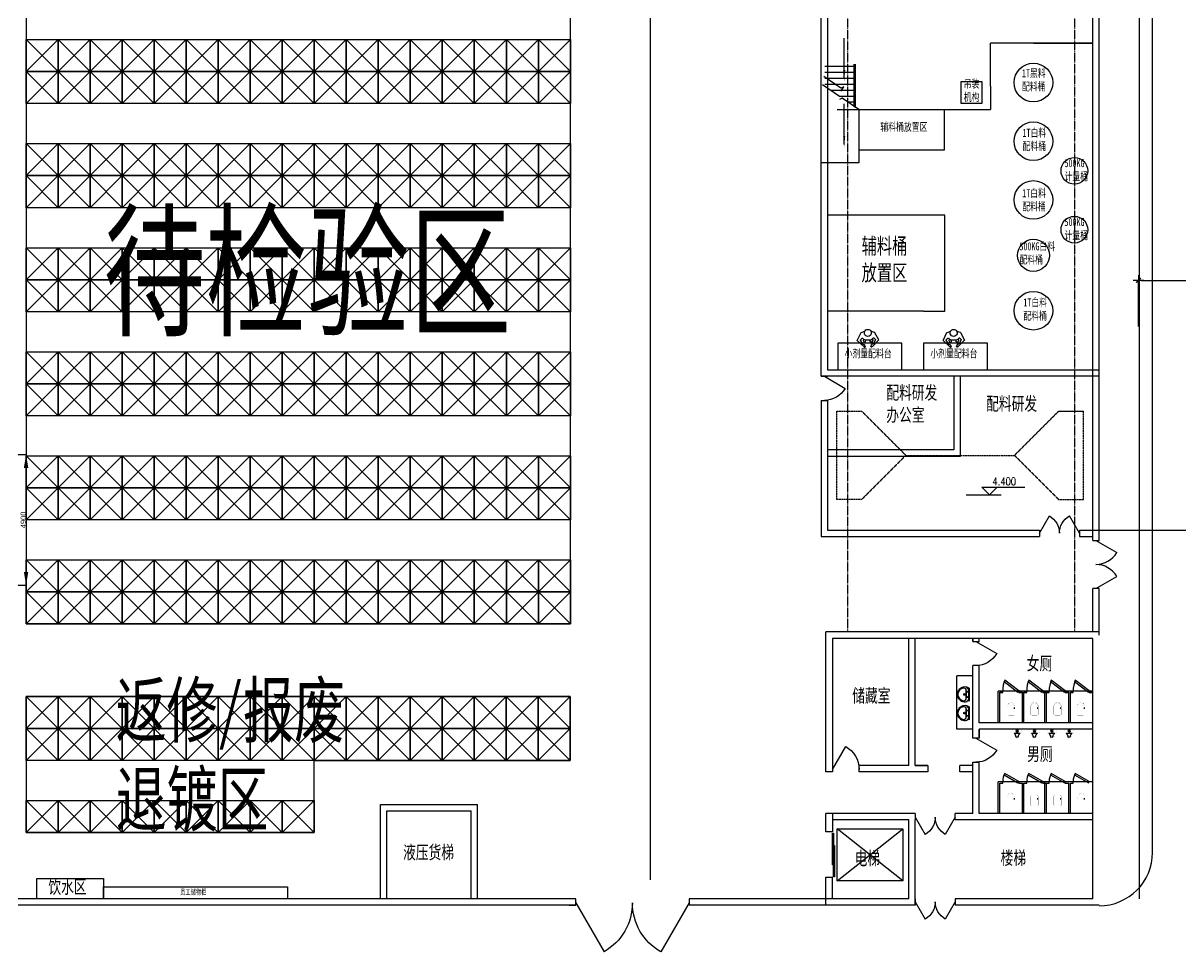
# Model space of a CAD drawing. Header units: millimetres. Extents: x 958 to 636282, y 2095 to 161571.
# Drawn here: x 500509 to 543900, y 85588 to 120389 of the extents above; entities that cross this region are included whole.
import ezdxf
from ezdxf.enums import TextEntityAlignment as Align

# ---------------------------------------------------------------- set-up
doc = ezdxf.new("R2010")
doc.units = ezdxf.units.MM
doc.linetypes.add('ACAD_ISO04W100', pattern=[30.5, 24, -3, 0.5, -3])
doc.linetypes.add('DASH', pattern=[0.35, 0.25, -0.1])
for name, color, linetype in [('9', 105, 'ACAD_ISO04W100'), ('dl', 3, 'Continuous'), ('dote', 1, 'Continuous'), ('PUB_DIM', 3, 'Continuous'), ('STAIR', 6, 'Continuous'), ('wall', 2, 'Continuous'), ('WINDOW', 4, 'Continuous'), ('WINDOW_TEXT', 7, 'Continuous'), ('区域', 4, 'Continuous'), ('吊车', 3, 'DASH'), ('洁具', 73, 'Continuous'), ('窗子', 123, 'Continuous')]:
    doc.layers.add(name, color=color, linetype=linetype)
doc.styles.add('1', font='', dxfattribs={"width": 0.7})
doc.styles.add('dim_font', font='SIMPLEX.shx', dxfattribs={"width": 0.8})
doc.styles.add('SIMPLEX', font='SIMPLEX.SHX')
doc.styles.get("Standard").update_dxf_attribs({"font": 'arial.ttf'})
doc.styles.add('坐标标注', font='times.ttf', dxfattribs={"width": 0.75})
doc.styles.get('1').set_extended_font_data('FangSong_GB2312')
doc.dimstyles.new('4.0', dxfattribs={"dimtxt": 200, "dimasz": 500, "dimexe": 1.2, "dimexo": 0.5, "dimgap": 1.5, "dimtad": 1, "dimdec": 0, "dimdsep": 46, "dimtxsty": 'Standard', "dimcen": 2.5, "dimclrd": 3, "dimclre": 2, "dimclrt": 2, "dimadec": 0, "dimazin": 2, "dimtfac": 1, "dimtdec": 0, "dimtmove": 0, "dimatfit": 3, "dimfxl": 1, "dimtolj": 1, "dimtzin": 0, "dimarcsym": 0})
doc.dimstyles.new('FAST', dxfattribs={"dimtxt": 600, "dimasz": 500, "dimexe": 1.25, "dimexo": 1, "dimgap": 1, "dimtad": 1, "dimtoh": 1, "dimdec": 1, "dimzin": 1, "dimdsep": 46, "dimtxsty": '坐标标注', "dimblk": '尺寸起止点', "dimcen": 2.5, "dimadec": 0, "dimazin": 0, "dimtfac": 1, "dimtdec": 1, "dimtmove": 2, "dimatfit": 3, "dimfxl": 1, "dimarcsym": 0})

# ---------------------------------------------------------------- blocks, each defined once
blk = doc.blocks.new('_liftd')
for points in [[(-0.548, -0.602), (-0.548, -0.774), (0.241, -0.774), (0.241, -0.602), (-0.548, -0.602)], [(-0.241, -0.784), (-0.241, -0.955), (0.548, -0.955), (0.548, -0.784), (-0.241, -0.784)]]:
    blk.add_lwpolyline(points)
blk = doc.blocks.new('A$C089B79D4')
at = {"layer": '洁具'}
blk.add_line((214, 69), (214, 295), dxfattribs=at)
at = {"layer": '洁具', "const_width": 1.5}
for points in [[(149, 56), (148, 58), (140, 65), (132, 72), (124, 78), (117, 84), (109, 88), (102, 92), (94, 96), (87, 100), (80, 103), (73, 106), (66, 109), (59, 111), (52, 114), (46, 117), (41, 120), (36, 124), (31, 127), (27, 131), (23, 135), (19, 139), (16, 143), (13, 147), (10, 152), (8, 156), (6, 161), (4, 165), (3, 170), (2, 175), (1, 180), (1, 186), (1, 186)], [(142, 306), (141, 304), (133, 296), (126, 289), (119, 282), (111, 277), (104, 272), (97, 267), (90, 263), (83, 259), (75, 255), (68, 252), (62, 249), (55, 246), (49, 242), (43, 239), (38, 236), (33, 232), (28, 228), (24, 224), (20, 220), (17, 216), (14, 212), (11, 207), (9, 203), (7, 198), (5, 193), (3, 188), (3, 185)], [(149, 314), (140, 303)], [(146, 313), (159, 323), (170, 331), (180, 337), (189, 342), (198, 345), (205, 348), (212, 350), (218, 351), (224, 352), (230, 353), (236, 354), (241, 355), (247, 355), (253, 356), (259, 356), (265, 357), (272, 357), (279, 357), (287, 357), (297, 356), (307, 356), (320, 354), (334, 353), (351, 351)], [(156, 48), (147, 59)], [(153, 49), (167, 40), (178, 32), (189, 27), (198, 23), (207, 20), (214, 18), (221, 16), (228, 15), (234, 15), (240, 14), (245, 13), (251, 13), (257, 13), (263, 12), (268, 12), (275, 12), (281, 13), (289, 13), (297, 13), (306, 14), (317, 16), (329, 18), (343, 20), (351, 22)], [(346, 352), (352, 351)], [(361, 1), (361, 371), (351, 371), (351, 351)], [(361, 1), (351, 1), (351, 21)]]:
    blk.add_lwpolyline(points, dxfattribs=at)
at = {"layer": '洁具'}
for radius in [47.3, 34.6, 22.1]:
    blk.add_circle((299, 182), radius, dxfattribs=at)
for centre, radius, start, end in [((85, 176), 40.9, 98.0602, 266.3435), ((-5, 517), 312, 285.6087, 314.7132), ((-2, -201), 346, 51.2999, 75.9384)]:
    blk.add_arc(centre, radius, start, end, dxfattribs=at)
at = {"layer": '洁具', "oblique": -180, "text_generation_flag": 4, "width": 0.8, "flags": 9}
for tag in ['YSIZE', 'XSIZE']:
    blk.add_attdef(tag, (361, 186), '', height=0.5, rotation=90, dxfattribs=at)
blk = doc.blocks.new('A$C51AF1C80')
at = {"layer": '洁具'}
blk.add_line((307, 256, -1440), (267, 256, -1440), dxfattribs=at)
at = {"layer": '洁具', "const_width": 1.5, "elevation": -1440}
for points in [[(60, 276, 0.462192), (2, 226, 0.462192)], [(2, 51, 0.462192), (60, 1, 0.462192)], [(52, 256, 0.414214), (22, 226, 0.414214)], [(22, 51, 0.414214), (52, 21, 0.414214)], [(317, 246, 0.414214), (307, 256, 0.414214)], [(307, 21, 0.414214), (317, 31, 0.414214)], [(367, 21, 0.97895), (367, 256, 0.97895)], [(368, 1, 0.97895), (368, 277, 0.97895)]]:
    blk.add_lwpolyline(points, format="xyb", dxfattribs=at)
for points in [[(2, 51), (2, 226)], [(22, 226), (22, 51)], [(267, 256), (52, 256)], [(52, 21), (269, 21)], [(383, 276), (60, 276)], [(368, 1), (60, 1)], [(342, 256), (267, 256)], [(342, 21), (267, 21)], [(317, 256), (367, 256)], [(317, 31), (317, 246)], [(317, 21), (367, 21)]]:
    blk.add_lwpolyline(points, dxfattribs=at)
at = {"layer": '洁具', "width": 0.8, "flags": 9}
for tag in ['YSIZE', 'XSIZE']:
    blk.add_attdef(tag, (2, 139, -1440), '', height=0.5, rotation=180, dxfattribs=at)
blk = doc.blocks.new('M_E6')
for p, q in [((240, 0), (-240, 0)), ((-237, 0), (239, 0)), ((240, 0), (270, -79)), ((-213, -36), (-271, -91)), ((-240, 0), (-270, -79)), ((-179, -23), (181, -23)), ((141, -105), (-141, -105)), ((-141, -105), (141, -105)), ((217, -37), (274, -95))]:
    blk.add_line(p, q)
for centre, radius in [((-99, -65), 16.3), ((2, -172), 31.6), ((2, -172), 23), ((101, -65), 16.3)]:
    blk.add_circle(centre, radius)
for centre, radius, start, end in [((28, -152), 307, 166.1751, 244.7296), ((-141, -205), 100, 90, 190.5602), ((0, -179), 243, 190.5602, 349.4398), ((-179, -73), 50, 90, 133.181), ((0, -201), 250, 245.8071, 296.4628), ((-28, -152), 307, 297.0639, 13.8249), ((141, -205), 100, 349.4398, 90), ((181, -73), 50, 44.5607, 90), ((28, -152), 307, 266.589, 266.5936)]:
    blk.add_arc(centre, radius, start, end)
at = {"width": 0.8, "flags": 9}
for tag in ['XSIZE', 'YSIZE']:
    blk.add_attdef(tag, (0, 0), '', height=0.5, dxfattribs=at)
blk = doc.blocks.new('A$C233E54F0')
at = {"layer": '窗子', "rotation": 270}
blk.add_blockref('M_E6', (459, 274), dxfattribs=at)
blk = doc.blocks.new('_dblk')
blk.add_line((-0.5, 0), (0, -0.866))
blk.add_arc((-0.5, 0), 1, 300, 0)
at = {"layer": 'WINDOW_TEXT', "style": 'SIMPLEX', "flags": 9}
blk.add_attdef('A', text='', height=1, dxfattribs=at).set_placement((0, 1.5), align=Align.MIDDLE)
blk = doc.blocks.new('_dblk1')
for p, q in [((-0.5, 0), (-0.25, -0.433)), ((0.5, 0), (0.25, -0.433))]:
    blk.add_line(p, q)
for centre, start, end in [((-0.5, 0), 300, 0), ((0.5, 0), 180, 240)]:
    blk.add_arc(centre, 0.5, start, end)
at = {"layer": 'WINDOW_TEXT', "style": 'SIMPLEX', "flags": 9}
blk.add_attdef('A', text='', height=1, dxfattribs=at).set_placement((0, 1.5), align=Align.MIDDLE)
blk = doc.blocks.new('M_A0GGR')
for p, q in [((-0.5, 0), (-0.25, -0.433)), ((0.5, 0), (0.25, -0.433))]:
    blk.add_line(p, q)
for centre, start, end in [((-0.5, 0), 300, 0), ((0.5, 0), 180, 240)]:
    blk.add_arc(centre, 0.5, start, end)
blk = doc.blocks.new('尺寸起止点')
for p, q in [((-2, 0), (2, 0)), ((0, -2), (0, 2))]:
    blk.add_line(p, q)
blk.add_lwpolyline([(-0.88, -0.88, 0.5, 0.5, 0), (0.88, 0.88, 0, 0, 0)], format="xyseb")
blk = doc.blocks.new('*D91')
at = {"color": 0, "lineweight": -2, "transparency": 16777216}
for p, q in [((542312, 109018), (542312, 110750)), ((552312, 109018), (552312, 110750))]:
    blk.add_line(p, q, dxfattribs=at)
at = {"color": 0, "linetype": 'DASH', "lineweight": -2, "transparency": 16777216}
blk.add_line((542412, 110749), (552212, 110749), dxfattribs=at)
at = {"layer": 'Defpoints', "color": 0, "transparency": 16777216}
for p in [(552312, 110749), (542312, 109017), (552312, 109017)]:
    blk.add_point(p, dxfattribs=at)
at = {"color": 0, "lineweight": -2, "transparency": 16777216, "xscale": 100, "yscale": 100, "zscale": 100, "rotation": 180}
blk.add_blockref('尺寸起止点', (542312, 110749), dxfattribs=at)
at = {"color": 0, "lineweight": -2, "transparency": 16777216, "xscale": 100, "yscale": 100, "zscale": 100}
blk.add_blockref('尺寸起止点', (552312, 110749), dxfattribs=at)
at = {"color": 0, "transparency": 16777216, "insert": (547312, 111466), "char_height": 500, "attachment_point": 5, "style": '坐标标注'}
blk.add_mtext('10000', dxfattribs=at)
blk = doc.blocks.new('_ARROW')
blk.add_solid([(0, 0), (-1, 0.1), (-1, -0.1)])
blk = doc.blocks.new('A$C35020EBF')
at = {"color": 4, "linetype": 'ByBlock'}
for p, q in [((11, 913), (6, 870)), ((433, 1338), (16, 925)), ((31, 850), (140, 881)), ((153, 895), (178, 982)), ((188, 993), (449, 1142)), ((412, 976), (300, 923)), ((300, 923), (327, 819)), ((327, 819), (457, 804)), ((506, 955), (412, 976)), ((458, 869), (455, 672)), ((893, 1106), (456, 1341)), ((473, 1138), (570, 1030)), ((567, 1001), (477, 934)), ((975, 863), (902, 1094)), ((0, 488), (3, 444)), ((8, 432), (412, 6)), ((133, 472), (26, 507)), ((169, 371), (146, 458)), ((433, 202), (177, 359)), ((292, 426), (323, 528)), ((402, 369), (292, 426)), ((323, 528), (452, 539)), ((497, 386), (402, 369)), ((434, 2), (879, 224)), ((455, 672), (451, 474)), ((558, 310), (458, 205)), ((468, 409), (556, 339)), ((888, 235), (969, 463))]:
    blk.add_line(p, q, dxfattribs=at)
at = {"color": 4, "linetype": 'ByBlock', "extrusion": (0, 0, -1)}
for centre, major_axis, start_param, end_param in [((26, 868), (-13.8, 13.8), 3.641913, 5.598031), ((30, 911), (13.8, 13.8), 4.027234, 4.717108), ((134, 900), (-13.8, 13.8), 2.639574, 3.641913), ((197, 976), (-13.8, 13.8), 5.781166, 6.550917), ((447, 1324), (-13.8, 13.8), 0.004719, 1.280356), ((458, 1125), (-13.8, 13.8), 0.267732, 1.625242), ((677, 840), (-156, 156), 5.629991, 5.936422), ((555, 1017), (-13.8, 13.8), 1.625242, 3.286363), ((886, 665), (218, 0), 1.181713, 5.134209), ((884, 1088), (-13.8, 13.8), 1.280356, 2.050777), ((886, 665), (-218, 0), 1.992351, 4.323042), ((19, 489), (13.8, 13.8), 3.859205, 5.815323), ((22, 446), (13.8, 13.8), 3.169331, 3.859205), ((22, 446), (13.8, 13.8), 3.169331, 3.859205), ((127, 453), (13.8, 13.8), -0.467863, 0.534476), ((187, 375), (-13.8, 13.8), 4.477115, 5.246865), ((426, 19), (-13.8, 13.8), 3.464491, 4.740127), ((444, 218), (-13.8, 13.8), 3.119604, 4.477115), ((671, 496), (156, 156), 3.520813, 3.827245), ((544, 323), (-13.8, 13.8), 1.458483, 3.119604), ((870, 241), (13.8, 13.8), 1.123273, 1.893694)]:
    blk.add_ellipse(centre, major_axis=major_axis, ratio=1, start_param=start_param, end_param=end_param, dxfattribs=at)
blk = doc.blocks.new('托盘')
for p, q in [((0, 1200), (1200, 0)), ((1200, 1200), (0, 0))]:
    blk.add_line(p, q)
blk.add_lwpolyline([(0, 1200), (1200, 1200), (1200, 0), (0, 0)], close=True)
blk = doc.blocks.new('*D102')
at = {"color": 2, "lineweight": -2, "transparency": 16777216}
for p, q in [((498432, 104225), (500620, 104225)), ((498432, 99325), (500620, 99325))]:
    blk.add_line(p, q, dxfattribs=at)
at = {"color": 3, "lineweight": -2, "transparency": 16777216}
blk.add_line((500619, 103725), (500619, 99825), dxfattribs=at)
at = {"color": 3, "transparency": 16777216}
for points in [[(500536, 103725), (500702, 103725), (500619, 104225)], [(500536, 99825), (500702, 99825), (500619, 99325)]]:
    blk.add_solid(points, dxfattribs=at)
at = {"layer": 'Defpoints', "color": 0, "transparency": 16777216}
for p in [(498432, 104225), (498432, 99325), (500619, 99325)]:
    blk.add_point(p, dxfattribs=at)
at = {"color": 2, "transparency": 16777216, "insert": (500515, 101775), "char_height": 200, "attachment_point": 5, "rotation": 90}
blk.add_mtext('\\A1;4900', dxfattribs=at)

msp = doc.modelspace()

# ---------------------------------------------------------------- linework, layer by layer
for p, q in [((524019.054, 88279.977), (524019.054, 123674.113)), ((540599.057, 101004.096), (540599.052, 123904.113)), ((540599.057, 101004.096), (540599.052, 123904.113)), ((530419.052, 107154.127), (530659.052, 107154.127)), ((530419.052, 106254.127), (530659.052, 106254.127)), ((538599.053, 101394.129), (538599.053, 101154.129)), ((540099.053, 101394.129), (540099.053, 101154.129)), ((540599.057, 97574.138), (540599.057, 99204.096)), ((540599.057, 97334.138), (530839.057, 97334.137)), ((533699.059, 92574.119), (533699.06, 97334.114)), ((533939.059, 92574.119), (533939.06, 97334.114)), ((536099.059, 97214.113), (536099.059, 97334.113)), ((536339.06, 97214.113), (536339.06, 97334.113)), ((540599.059, 87574.138), (540599.057, 97334.138)), ((535499.454, 93934.121), (535499.454, 95934.121)), ((536099.058, 95934.121), (535499.454, 95934.121)), ((536099.059, 94174.119), (536099.059, 96314.113)), ((536339.059, 94174.119), (536339.059, 96314.113)), ((536099.058, 93594.121), (536099.059, 94174.119)), ((540599.058, 94174.118), (536339.059, 94174.119)), ((536099.058, 93934.121), (535499.454, 93934.121)), ((540599.058, 93934.12), (536339.059, 93934.121)), ((536339.059, 93594.121), (536339.059, 93934.121)), ((533699.059, 92574.119), (531839.058, 92574.12)), ((534419.059, 92574.119), (533939.059, 92574.119)), ((536099.058, 92574.119), (535619.059, 92574.119)), ((536099.058, 90774.118), (536099.058, 92694.121)), ((536339.058, 90774.118), (536339.059, 92694.121)), ((534419.059, 92334.119), (531839.058, 92334.12)), ((536099.058, 92334.119), (535619.059, 92334.119)), ((513899.049, 91114.135), (517539.049, 91114.136)), ((513899.05, 87574.116), (513899.049, 91114.135)), ((514139.049, 90874.134), (517299.049, 90874.134)), ((514139.05, 87574.133), (514139.049, 90874.134)), ((517299.05, 87574.134), (517299.049, 90874.134)), ((517539.05, 87574.134), (517539.049, 91114.136)), ((533939.058, 90774.119), (530839.058, 90774.12)), ((536099.058, 90774.119), (535439.058, 90774.119)), ((540599.058, 90774.118), (536339.058, 90774.119)), ((533699.059, 90534.121), (530839.058, 90534.122)), ((533699.058, 87574.114), (533699.059, 90534.121)), ((533939.058, 87574.114), (533939.058, 90534.121)), ((540599.058, 90534.12), (535439.058, 90534.121)), ((530839.059, 87574.137), (530839.059, 88384.122)), ((521219.05, 87574.117), (475549.05, 87574.126)), ((533699.058, 87574.114), (525469.05, 87574.116)), ((540599.059, 87574.138), (535439.059, 87574.137))]:
    msp.add_line(p, q)
for points in [[(540839.041, 137574.129), (542339.041, 137574.129), (542339.041, 87574.129)], [(540839.042, 107154.129), (530419.052, 107154.127), (530419.052, 122654.127), (538599.053, 122654.129)], [(530659.052, 122414.129), (530659.052, 107394.127)], [(538381.171, 119637.956), (540599.053, 119637.957), (536763.121, 119637.957)], [(536763.121, 118022.403), (536763.121, 119637.957)], [(536763.121, 118022.403), (536763.121, 117154.127)], [(531825.468, 117154.127), (531825.468, 115154.127), (530419.052, 115154.127)], [(531019.052, 117154.127), (536763.121, 117154.127)], [(531835.88, 117146.975), (531835.88, 115646.975), (534235.88, 115646.975)], [(534235.88, 115646.975), (535035.88, 115646.975), (535035.88, 117154.127)], [(534259.052, 109594.127), (535059.052, 109594.127), (535059.052, 113194.127), (530659.052, 113194.127)], [(534259.052, 109594.127), (530659.052, 109594.127)], [(531043.975, 107394.127), (533443.975, 107394.127), (533443.975, 108394.127), (531043.975, 108394.127)], [(531043.975, 108394.127), (531043.975, 107394.127)], [(534259.052, 107394.127), (536659.052, 107394.127), (536659.052, 108394.127), (534259.052, 108394.127)], [(534259.052, 108394.127), (534259.052, 107394.127)], [(530659.052, 107394.127), (540839.042, 107394.127)], [(535629.047, 107154.128), (535629.047, 104154.128), (530659.052, 104154.127)], [(535389.047, 107154.128), (535389.047, 104394.128), (530659.052, 104394.127)], [(530419.052, 106254.127), (530419.052, 101154.127), (538599.053, 101154.129)], [(530659.052, 106254.127), (530659.052, 101394.127), (538599.053, 101394.129)], [(540099.053, 101394.129), (540599.056, 101394.129)], [(540099.053, 101154.129), (540599.056, 101154.129)], [(540599.057, 101004.096), (540839.057, 101004.096)], [(540839.042, 97454.096), (540839.042, 99204.096), (540599.057, 99204.096)], [(530599.058, 92334.449), (530599.057, 97574.137)], [(530839.057, 97334.137), (530839.058, 92334.449)], [(536099.059, 97334.113), (536099.059, 97214.113), (536339.06, 97214.113)], [(536339.06, 96314.113), (536099.059, 96314.113)], [(536339.059, 93934.121), (536339.059, 93594.121), (536099.058, 93594.121)], [(531839.058, 92334.12), (531839.058, 92574.12)], [(533939.059, 92574.119), (534419.059, 92574.119), (534419.059, 92334.119)], [(535619.059, 92334.119), (535619.059, 92574.119)], [(536099.058, 92694.121), (536339.059, 92694.121)], [(530839.058, 92334.449), (530599.058, 92334.449)], [(530839.058, 90774.12), (530599.058, 90774.12), (530599.058, 90774.12)], [(530839.058, 90774.12), (530839.058, 90084.122), (530599.059, 90084.122)], [(533939.058, 90774.119), (533939.058, 90774.119), (533939.058, 90774.119), (533939.058, 90534.121)], [(535439.058, 90534.121), (535439.058, 90774.119)], [(501019.05, 87574.121), (501019.05, 88334.258), (503519.05, 88334.258), (503519.05, 87574.121)], [(530599.059, 88384.122), (530839.059, 88384.122)], [(503519.05, 87574.121), (503519.05, 88024.121), (510419.05, 88024.121), (510419.05, 87574.119)], [(520969.05, 87334.135), (521219.05, 87334.135), (521219.05, 87574.117)], [(525469.05, 87574.117), (525469.05, 87334.136)], [(533939.058, 87574.136), (533939.058, 87334.137)], [(533939.058, 87334.137), (533939.058, 87574.114)], [(535439.059, 87574.137), (535439.059, 87334.137)]]:
    msp.add_lwpolyline(points)
msp.add_lwpolyline([(535653.549, 117392.281), (536453.549, 117392.281), (536453.549, 118192.281), (535653.549, 118192.281)], close=True)
at = {"color": 3}
msp.add_lwpolyline([(539316.385, 105842.584), (540257.418, 105842.584)], dxfattribs=at)
for centre, radius in [((538374.36, 118162.988), 725), ((538374.36, 115962.988), 725), ((539909.041, 114856.192), 500), ((538374.36, 113762.988), 725), ((539909.041, 112649.06), 500), ((538374.36, 111687.988), 600), ((538374.36, 109612.988), 725)]:
    msp.add_circle(centre, radius)
at = {"layer": '9', "color": 125, "ltscale": 0.1}
for p, q in [((531409.041, 137334.138), (531409.041, 97574.138)), ((539909.041, 137334.138), (539909.041, 97574.138))]:
    msp.add_line(p, q, dxfattribs=at)
at = {"layer": 'dl'}
for p, q in [((542839.059, 89314.486), (542839.05, 135574.139)), ((540559.573, 87314.514), (540559.573, 87314.514))]:
    msp.add_line(p, q, dxfattribs=at)
msp.add_arc((540839.059, 89314.514), 2000, 270.0000105, 0.0000105, dxfattribs=at)
at = {"layer": 'PUB_DIM'}
for p, q in [((536726.908, 102710.223), (536438.908, 102998.223)), ((536438.908, 102998.223), (537014.908, 102998.223)), ((537014.908, 102998.223), (536726.908, 102710.223)), ((536726.908, 102998.223), (538048.965, 102998.223)), ((535847.462, 102710.223), (537169.519, 102710.223))]:
    msp.add_line(p, q, dxfattribs=at)
for points in [[(531281.477, 118309.706), (531281.477, 119826.876)], [(531281.477, 115843.701), (531281.477, 117360.871)]]:
    msp.add_lwpolyline(points, dxfattribs=at)
at = {"layer": 'STAIR'}
for p, q in [((531648.754, 118765.943), (530560.754, 118765.943)), ((531648.754, 118541.943), (530560.754, 118541.943)), ((531648.754, 118845.943), (531648.754, 117253.532)), ((531696.754, 118845.943), (531696.754, 117220.561)), ((531107.096, 117645.943), (530474.973, 118080.152)), ((531155.096, 117957.706), (530522.973, 118391.915)), ((531648.754, 118317.943), (530560.754, 118317.943)), ((531648.754, 118093.943), (530560.754, 118093.943)), ((531648.754, 117869.943), (530772.742, 117869.943)), ((531648.754, 117645.943), (531107.096, 117645.943)), ((531158.448, 117839.907), (531265.313, 117999.419)), ((531265.313, 117999.419), (531172.003, 117946.379)), ((531203.758, 117581.184), (531110.448, 117528.145)), ((531835.88, 117146.975), (531203.758, 117581.184)), ((531648.754, 117421.943), (531435.581, 117421.943)), ((531014.487, 88243.083), (531014.487, 90199.083)), ((531014.487, 88243.083), (533474.487, 90199.083)), ((533474.487, 88243.083), (531014.487, 90199.083)), ((531014.487, 90199.083), (533474.487, 90199.083)), ((533474.487, 90199.083), (533474.487, 88243.083)), ((533474.487, 88243.083), (531014.487, 88243.083))]:
    msp.add_line(p, q, dxfattribs=at)
at = {"layer": 'wall'}
for p, q in [((540839.057, 101004.096), (540839.052, 123904.113)), ((540839.057, 101004.096), (540839.052, 123904.113)), ((540839.057, 97574.138), (530599.057, 97574.137)), ((540599.058, 95074.118), (540599.058, 95314.118)), ((540599.058, 95070.634), (540599.058, 95310.634)), ((540599.058, 92794.118), (540599.058, 93034.118)), ((540599.058, 90774.118), (540599.058, 91894.118)), ((530599.059, 90084.122), (530599.058, 90774.12)), ((530599.059, 87334.137), (530599.059, 88384.122)), ((521219.05, 87334.135), (475549.05, 87334.126)), ((533939.058, 87334.137), (525469.05, 87334.136)), ((540839.059, 87334.138), (535439.059, 87334.137))]:
    msp.add_line(p, q, dxfattribs=at)
at = {"layer": '区域'}
for p, q in [((540599.056, 101394.129), (546490.406, 101394.129)), ((500616.108, 95154.127), (500616.108, 90054.127)), ((521016.108, 95154.127), (500616.108, 95154.127)), ((521016.108, 92754.127), (521016.108, 95154.127)), ((511416.108, 90054.127), (511416.108, 92754.127)), ((511416.108, 92754.127), (521016.108, 92754.127)), ((500616.108, 90054.127), (511416.108, 90054.127))]:
    msp.add_line(p, q, dxfattribs=at)
msp.add_lwpolyline([(500619.059, 97874.113), (521019.059, 97874.113), (521019.059, 123674.113), (500619.059, 123674.113)], close=True, dxfattribs=at)
at = {"layer": '吊车', "linetype": 'DASH', "ltscale": 5}
for p, q in [((531001.663, 102542.584), (531001.663, 105842.584)), ((531001.663, 105842.584), (531942.696, 105842.584)), ((533592.696, 104192.584), (531942.696, 105842.584)), ((537666.385, 104192.584), (539316.385, 105842.584)), ((540257.418, 102542.584), (540257.418, 105842.584)), ((533592.696, 104192.584), (531942.696, 102542.584)), ((533592.696, 104192.584), (537666.385, 104192.584)), ((537666.385, 104192.584), (539316.385, 102542.584)), ((531942.696, 102542.584), (531001.663, 102542.584)), ((539316.385, 102542.584), (540257.418, 102542.584))]:
    msp.add_line(p, q, dxfattribs=at)
at = {"layer": '洁具'}
for p, q in [((537059.058, 94174.118), (537059.058, 95354.118)), ((538859.058, 95354.118), (537059.058, 95354.118)), ((538859.058, 95350.634), (537059.058, 95350.633)), ((537059.058, 94170.634), (537059.058, 95350.633)), ((537119.058, 94174.118), (537119.058, 95314.118)), ((537119.058, 95314.118), (537224.058, 95314.118)), ((537119.058, 94170.634), (537119.058, 95310.634)), ((537119.058, 95310.634), (537224.058, 95310.634)), ((537224.058, 95314.118), (537224.058, 95374.118)), ((537224.058, 95310.634), (537224.058, 95370.634)), ((537824.058, 95314.118), (537824.058, 95374.118)), ((537824.058, 95310.634), (537824.058, 95370.634)), ((537824.058, 95314.118), (537959.058, 95314.118)), ((537824.058, 95310.634), (537959.058, 95310.634)), ((537959.058, 94174.118), (537959.058, 95314.118)), ((537959.058, 94170.634), (537959.058, 95310.634)), ((538019.058, 94174.118), (538019.058, 95314.118)), ((538019.058, 95314.118), (538124.058, 95314.118)), ((538019.058, 94170.634), (538019.058, 95310.634)), ((538019.058, 95310.634), (538124.058, 95310.634)), ((538124.058, 95314.118), (538124.058, 95374.118)), ((538124.058, 95310.634), (538124.058, 95370.634)), ((538724.058, 95314.118), (538724.058, 95374.118)), ((538724.058, 95310.634), (538724.058, 95370.634)), ((538724.058, 95314.118), (538859.058, 95314.118)), ((538724.058, 95310.634), (538859.058, 95310.634)), ((540599.058, 95354.118), (538799.058, 95354.118)), ((538799.058, 94174.118), (538799.058, 95354.118)), ((540599.058, 95350.634), (538799.058, 95350.633)), ((538799.058, 94170.634), (538799.058, 95350.633)), ((538859.058, 95314.118), (538964.058, 95314.118)), ((538859.058, 94174.118), (538859.058, 95314.118)), ((538859.058, 95310.634), (538964.058, 95310.634)), ((538859.058, 94170.634), (538859.058, 95310.634)), ((538964.058, 95314.118), (538964.058, 95374.118)), ((538964.058, 95310.634), (538964.058, 95370.634)), ((539564.058, 95314.118), (539564.058, 95374.118)), ((539564.058, 95310.634), (539564.058, 95370.634)), ((539564.058, 95314.118), (539699.058, 95314.118)), ((539564.058, 95310.634), (539699.058, 95310.634)), ((539699.058, 94174.118), (539699.058, 95314.118)), ((539699.058, 94170.634), (539699.058, 95310.634)), ((539759.058, 95314.118), (539864.058, 95314.118)), ((539759.058, 94174.118), (539759.058, 95314.118)), ((539759.058, 95310.634), (539864.058, 95310.634)), ((539759.058, 94170.634), (539759.058, 95310.634)), ((539864.058, 95314.118), (539864.058, 95374.118)), ((539864.058, 95310.634), (539864.058, 95370.634)), ((540464.058, 95314.118), (540464.058, 95374.118)), ((540464.058, 95310.634), (540464.058, 95370.634)), ((540464.058, 95314.118), (540599.058, 95314.118)), ((540464.058, 95310.634), (540599.058, 95310.634)), ((537059.058, 90774.118), (537059.058, 91954.118)), ((538859.058, 91954.118), (537059.058, 91954.118)), ((537119.058, 90774.118), (537119.058, 91914.118)), ((537119.058, 91914.118), (537224.058, 91914.118)), ((537224.058, 91914.118), (537224.058, 91974.118)), ((537824.058, 91914.118), (537824.058, 91974.118)), ((537824.058, 91914.118), (537959.058, 91914.118)), ((537959.058, 90774.118), (537959.058, 91914.118)), ((538019.058, 90774.118), (538019.058, 91914.118)), ((538019.058, 91914.118), (538124.058, 91914.118)), ((538124.058, 91914.118), (538124.058, 91974.118)), ((538724.058, 91914.118), (538724.058, 91974.118)), ((538724.058, 91914.118), (538859.058, 91914.118)), ((540599.058, 91954.118), (538799.058, 91954.118)), ((538799.058, 90774.118), (538799.058, 91954.118)), ((538859.058, 91914.118), (538964.058, 91914.118)), ((538859.058, 90774.118), (538859.058, 91914.118)), ((538964.058, 91914.118), (538964.058, 91974.118)), ((539564.058, 91914.118), (539564.058, 91974.118)), ((539564.058, 91914.118), (539699.058, 91914.118)), ((539699.058, 90774.118), (539699.058, 91914.118)), ((539759.058, 91914.118), (539864.058, 91914.118)), ((539759.058, 90774.118), (539759.058, 91914.118)), ((539864.058, 91914.118), (539864.058, 91974.118))]:
    msp.add_line(p, q, dxfattribs=at)
for points in [[(537274.443, 95722.157), (537794.058, 95322.157), (537824.058, 95374.118), (537304.443, 95774.118)], [(537274.443, 95718.672), (537794.058, 95318.672), (537824.058, 95370.634), (537304.443, 95770.634)], [(538174.443, 95722.157), (538694.058, 95322.157), (538724.058, 95374.118), (538204.443, 95774.118)], [(538174.443, 95718.672), (538694.058, 95318.672), (538724.058, 95370.634), (538204.443, 95770.634)], [(539014.443, 95722.157), (539534.058, 95322.157), (539564.058, 95374.118), (539044.443, 95774.118)], [(539014.443, 95718.672), (539534.058, 95318.672), (539564.058, 95370.634), (539044.443, 95770.634)], [(539914.443, 95722.157), (540434.058, 95322.157), (540464.058, 95374.118), (539944.443, 95774.118)], [(539914.443, 95718.672), (540434.058, 95318.672), (540464.058, 95370.634), (539944.443, 95770.634)], [(537274.443, 92222.157), (537794.058, 91922.157), (537824.058, 91974.118), (537304.443, 92274.118)], [(538174.443, 92222.157), (538694.058, 91922.157), (538724.058, 91974.118), (538204.443, 92274.118)], [(539014.443, 92222.157), (539534.058, 91922.157), (539564.058, 91974.118), (539044.443, 92274.118)], [(539914.443, 92222.157), (540434.058, 91922.157), (540464.058, 91974.118), (539944.443, 92274.118)]]:
    msp.add_lwpolyline(points, close=True, dxfattribs=at)
for centre, radius, start, end in [((538252.045, 95375.609), 1027.988, 157.191069, 180.0831001), ((538252.045, 95372.125), 1027.988, 157.191069, 180.0831001), ((539152.045, 95375.609), 1027.988, 157.191069, 180.0831001), ((539152.045, 95372.125), 1027.988, 157.191069, 180.0831001), ((539992.045, 95375.609), 1027.988, 157.191069, 180.0831001), ((539992.045, 95372.125), 1027.988, 157.191069, 180.0831001), ((540892.045, 95375.609), 1027.988, 157.191069, 180.0831001), ((540892.045, 95372.125), 1027.988, 157.191069, 180.0831001), ((537824.058, 91974.118), 600, 150, 180), ((538724.058, 91974.118), 600, 150, 180), ((539564.058, 91974.118), 600, 150, 180), ((540464.058, 91974.118), 600, 150, 180)]:
    msp.add_arc(centre, radius, start, end, dxfattribs=at)

# ---------------------------------------------------------------- block references
for p in [(500619.059, 118574.113), (501819.059, 118574.113), (503019.059, 118574.113), (504219.059, 118574.113), (505419.059, 118574.113), (506619.059, 118574.113), (507819.059, 118574.113), (509019.059, 118574.113), (510219.059, 118574.113), (511419.059, 118574.113), (512619.059, 118574.113), (513819.059, 118574.113), (515019.059, 118574.113), (516219.059, 118574.113), (517419.059, 118574.113), (518619.059, 118574.113), (519819.059, 118574.113), (500619.059, 117374.113), (501819.059, 117374.113), (503019.059, 117374.113), (504219.059, 117374.113), (505419.059, 117374.113), (506619.059, 117374.113), (507819.059, 117374.113), (509019.059, 117374.113), (510219.059, 117374.113), (511419.059, 117374.113), (512619.059, 117374.113), (513819.059, 117374.113), (515019.059, 117374.113), (516219.059, 117374.113), (517419.059, 117374.113), (518619.059, 117374.113), (519819.059, 117374.113), (500619.059, 114674.113), (501819.059, 114674.113), (503019.059, 114674.113), (504219.059, 114674.113), (505419.059, 114674.113), (506619.059, 114674.113), (507819.059, 114674.113), (509019.059, 114674.113), (510219.059, 114674.113), (511419.059, 114674.113), (512619.059, 114674.113), (513819.059, 114674.113), (515019.059, 114674.113), (516219.059, 114674.113), (517419.059, 114674.113), (518619.059, 114674.113), (519819.059, 114674.113), (500619.059, 113474.113), (501819.059, 113474.113), (503019.059, 113474.113), (504219.059, 113474.113), (505419.059, 113474.113), (506619.059, 113474.113), (507819.059, 113474.113), (509019.059, 113474.113), (510219.059, 113474.113), (511419.059, 113474.113), (512619.059, 113474.113), (513819.059, 113474.113), (515019.059, 113474.113), (516219.059, 113474.113), (517419.059, 113474.113), (518619.059, 113474.113), (519819.059, 113474.113), (500619.059, 110774.113), (501819.059, 110774.113), (503019.059, 110774.113), (504219.059, 110774.113), (505419.059, 110774.113), (506619.059, 110774.113), (507819.059, 110774.113), (509019.059, 110774.113), (510219.059, 110774.113), (511419.059, 110774.113), (512619.059, 110774.113), (513819.059, 110774.113), (515019.059, 110774.113), (516219.059, 110774.113), (517419.059, 110774.113), (518619.059, 110774.113), (519819.059, 110774.113), (500619.059, 109574.113), (501819.059, 109574.113), (503019.059, 109574.113), (504219.059, 109574.113), (505419.059, 109574.113), (506619.059, 109574.113), (507819.059, 109574.113), (509019.059, 109574.113), (510219.059, 109574.113), (511419.059, 109574.113), (512619.059, 109574.113), (513819.059, 109574.113), (515019.059, 109574.113), (516219.059, 109574.113), (517419.059, 109574.113), (518619.059, 109574.113), (519819.059, 109574.113), (500619.059, 106874.113), (501819.059, 106874.113), (503019.059, 106874.113), (504219.059, 106874.113), (505419.059, 106874.113), (506619.059, 106874.113), (507819.059, 106874.113), (509019.059, 106874.113), (510219.059, 106874.113), (511419.059, 106874.113), (512619.059, 106874.113), (513819.059, 106874.113), (515019.059, 106874.113), (516219.059, 106874.113), (517419.059, 106874.113), (518619.059, 106874.113), (519819.059, 106874.113), (500619.059, 105674.113), (501819.059, 105674.113), (503019.059, 105674.113), (504219.059, 105674.113), (505419.059, 105674.113), (506619.059, 105674.113), (507819.059, 105674.113), (509019.059, 105674.113), (510219.059, 105674.113), (511419.059, 105674.113), (512619.059, 105674.113), (513819.059, 105674.113), (515019.059, 105674.113), (516219.059, 105674.113), (517419.059, 105674.113), (518619.059, 105674.113), (519819.059, 105674.113), (500619.059, 102974.113), (501819.059, 102974.113), (503019.059, 102974.113), (504219.059, 102974.113), (505419.059, 102974.113), (506619.059, 102974.113), (507819.059, 102974.113), (509019.059, 102974.113), (510219.059, 102974.113), (511419.059, 102974.113), (512619.059, 102974.113), (513819.059, 102974.113), (515019.059, 102974.113), (516219.059, 102974.113), (517419.059, 102974.113), (518619.059, 102974.113), (519819.059, 102974.113), (500619.059, 101774.113), (501819.059, 101774.113), (503019.059, 101774.113), (504219.059, 101774.113), (505419.059, 101774.113), (506619.059, 101774.113), (507819.059, 101774.113), (509019.059, 101774.113), (510219.059, 101774.113), (511419.059, 101774.113), (512619.059, 101774.113), (513819.059, 101774.113), (515019.059, 101774.113), (516219.059, 101774.113), (517419.059, 101774.113), (518619.059, 101774.113), (519819.059, 101774.113), (500619.059, 99074.113), (501819.059, 99074.113), (503019.059, 99074.113), (504219.059, 99074.113), (505419.059, 99074.113), (506619.059, 99074.113), (507819.059, 99074.113), (509019.059, 99074.113), (510219.059, 99074.113), (511419.059, 99074.113), (512619.059, 99074.113), (513819.059, 99074.113), (515019.059, 99074.113), (516219.059, 99074.113), (517419.059, 99074.113), (518619.059, 99074.113), (519819.059, 99074.113), (500619.059, 97874.113), (501819.059, 97874.113), (503019.059, 97874.113), (504219.059, 97874.113), (505419.059, 97874.113), (506619.059, 97874.113), (507819.059, 97874.113), (509019.059, 97874.113), (510219.059, 97874.113), (511419.059, 97874.113), (512619.059, 97874.113), (513819.059, 97874.113), (515019.059, 97874.113), (516219.059, 97874.113), (517419.059, 97874.113), (518619.059, 97874.113), (519819.059, 97874.113), (500616.108, 93954.127), (501816.108, 93954.127), (503016.108, 93954.127), (504216.108, 93954.127), (505416.108, 93954.127), (506616.108, 93954.127), (507816.108, 93954.127), (509016.108, 93954.127), (510216.108, 93954.127), (511416.108, 93954.127), (512616.108, 93954.127), (513816.108, 93954.127), (515016.108, 93954.127), (516216.108, 93954.127), (517416.108, 93954.127), (518616.108, 93954.127), (519816.108, 93954.127), (500616.108, 92754.127), (501816.108, 92754.127), (503016.108, 92754.127), (504216.108, 92754.127), (505416.108, 92754.127), (506616.108, 92754.127), (507816.108, 92754.127), (509016.108, 92754.127), (510216.108, 92754.127), (511416.108, 92754.127), (512616.108, 92754.127), (513816.108, 92754.127), (515016.108, 92754.127), (516216.108, 92754.127), (517416.108, 92754.127), (518616.108, 92754.127), (519816.108, 92754.127), (500616.108, 90054.127), (501816.108, 90054.127), (503016.108, 90054.127), (504216.108, 90054.127), (505416.108, 90054.127), (506616.108, 90054.127), (507816.108, 90054.127), (509016.108, 90054.127), (510216.108, 90054.127)]:
    msp.add_blockref('托盘', p)
at = {"xscale": 0.6000000000124733, "yscale": 0.5999999999767169, "zscale": 0.6000000000000001, "rotation": 91.72114114417423}
for p in [(532583.581, 108262.754), (535798.657, 108262.754)]:
    msp.add_blockref('A$C35020EBF', p, dxfattribs=at)
at = {"xscale": -1, "rotation": 270}
for name, p in [('A$C51AF1C80', (537397.853, 94434.208)), ('A$C51AF1C80', (537397.854, 94430.724)), ('A$C51AF1C80', (538276.219, 94434.208)), ('A$C51AF1C80', (538276.22, 94430.724)), ('A$C51AF1C80', (539137.853, 94434.208)), ('A$C51AF1C80', (539137.854, 94430.724)), ('A$C51AF1C80', (540016.219, 94434.208)), ('A$C51AF1C80', (540016.22, 94430.724)), ('A$C089B79D4', (537584.784, 93573.518)), ('A$C089B79D4', (538234.784, 93573.518)), ('A$C089B79D4', (538884.784, 93573.518)), ('A$C089B79D4', (539534.784, 93573.518)), ('A$C51AF1C80', (537397.853, 91034.208)), ('A$C51AF1C80', (538276.219, 91034.208)), ('A$C51AF1C80', (539137.853, 91034.208)), ('A$C51AF1C80', (540016.219, 91034.208))]:
    msp.add_blockref(name, p, dxfattribs=at)
at = {"layer": 'dote', "extrusion": (0, 0, -1), "xscale": -1, "zscale": -1}
for p in [(-535504.659, 94960.609), (-535504.659, 94260.609)]:
    msp.add_blockref('A$C233E54F0', p, dxfattribs=at)
at = {"layer": 'PUB_DIM', "xscale": 400, "yscale": 400, "zscale": 400, "rotation": 270}
for p in [(531281.477, 118229.706), (531281.477, 115763.701)]:
    msp.add_blockref('_ARROW', p, dxfattribs=at)
at = {"layer": 'WINDOW'}
for name, p, xscale, yscale, zscale, rotation in [('_dblk', (530539.052, 106704.127), -900, 900, 900, 90), ('_dblk1', (539349.053, 101274.129), -1500, 1500, 1500, 180), ('M_A0GGR', (540719.045, 100104.098), 1800, 1800, 1800, 90), ('_dblk', (536219.059, 96764.115), -900, 900, 900, 90), ('_dblk', (536219.059, 93144.119), -900, 900, 900, 90), ('_dblk', (531339.079, 92420.977), -1000, 1000, 1000, 180), ('_liftd', (530694.487, 89215.083), -1500, 240, 1500, 90)]:
    msp.add_blockref(name, p, dxfattribs=dict(at, xscale=xscale, yscale=yscale, zscale=zscale, rotation=rotation))
for name, p, xscale, yscale, zscale in [('_dblk1', (534695.012, 90637.242), -1500, 1500, 1500), ('M_A0GGR', (523343.073, 87427.863), -4250, 4250, 4250), ('_dblk1', (534695.012, 87465.793), -1500, 1500, 1500)]:
    msp.add_blockref(name, p, dxfattribs=dict(at, xscale=xscale, yscale=yscale, zscale=zscale))

# ---------------------------------------------------------------- texts
at = {"style": '1'}
for s, insert, char_height, width, attachment_point in [('1T黑料\\P配料桶', (537944.202, 118662.857), 300, 1512.10021, 1), ('吊装\\P机构', (535763.61, 118267.217), 300, 1512.10021, 1), ('辅料桶放置区', (532638.205, 116651.018), 300, 1935.25344, 1), ('1T白料\\P配料桶', (537965.424, 116428.729), 300, 1512.10021, 1), ('500KG\\P计量桶', (539539.722, 115294.483), 300, 1512.10021, 1), ('1T白料\\P配料桶', (537956.851, 114166.918), 300, 1512.10021, 1), ('500KG\\P计量桶', (539539.722, 113087.351), 300, 1512.10021, 1), ('辅料桶放置区', (531932.347, 112337.923), 600, 2160.91051, 1), ('500KG白料\\P配料桶', (537849.577, 112176.381), 300, 1512.10021, 1), ('1T白料\\P配料桶', (537998.184, 110071.044), 300, 1512.10021, 1), ('小剂量配料台', (531298.001, 108159.229), 300, 1939.15553, 1), ('小剂量配料台', (534513.078, 108159.229), 300, 1939.15553, 1), ('配料研发办公室', (532861.997, 106794.186), 500, 2133.71873, 1), ('\\pxt10;配料研发', (536602.293, 106379.786), 500, 2257.73665, 1), ('女厕', (538123.72, 96647.208), 500, 2940.00206, 1), ('{\\C3;返修/报废\\P退镀区}', (503976.724, 95645.574), 2000, 17769.99812, 1), ('储藏室', (531583.738, 95440.471), 500, 2940.00206, 1), ('男厕', (538140.212, 93252.556), 500, 2940.00206, 1), ('液压货梯', (514749.374, 89567.708), 500, 2940.00206, 1), ('电梯', (532626.036, 89340.306), 500, 2940.00206, 3), ('楼梯', (537144.821, 89358.368), 500, 2940.00206, 1), ('饮水区', (501454.905, 88275.081), 500, 2940.00206, 1), ('员工储物柜', (506395.699, 87929.807), 200, 2940.00206, 1)]:
    msp.add_mtext(s, dxfattribs=dict(at, insert=insert, char_height=char_height, width=width, attachment_point=attachment_point))
at = {"color": 0, "insert": (503524.303, 113077.97), "char_height": 4000, "width": 16424.8703, "attachment_point": 1, "style": '1'}
msp.add_mtext('{\\C3;待检验区}', dxfattribs=at)
at = {"layer": 'PUB_DIM', "style": 'dim_font', "width": 0.8}
msp.add_text('4.400', height=288, dxfattribs=at).set_placement((537280.202, 103216.158), align=Align.MIDDLE)

# ---------------------------------------------------------------- dimensions: what is measured, and where the dimension line sits
at = {"color": 3}
dim = msp.add_linear_dim(base=(552311.724, 110748.83), p1=(542311.724, 109017.277), p2=(552311.724, 109017.277), dimstyle='FAST', override={"dimtxt": 500, "dimasz": 100, "dimdec": 0}, dxfattribs=at)
dim.commit()
dim.dimension.update_dxf_attribs({"geometry": '*D91', "text_midpoint": (547311.724, 111465.983), "dimtype": 160})
dim = msp.add_linear_dim(base=(500619.059, 99324.726), p1=(498431.961, 104224.644), p2=(498431.961, 99324.726), angle=90, dimstyle='4.0')
dim.commit()
dim.dimension.update_dxf_attribs({"geometry": '*D102', "text_midpoint": (500515.444, 101774.685)})

doc.saveas('drawing.dxf')
